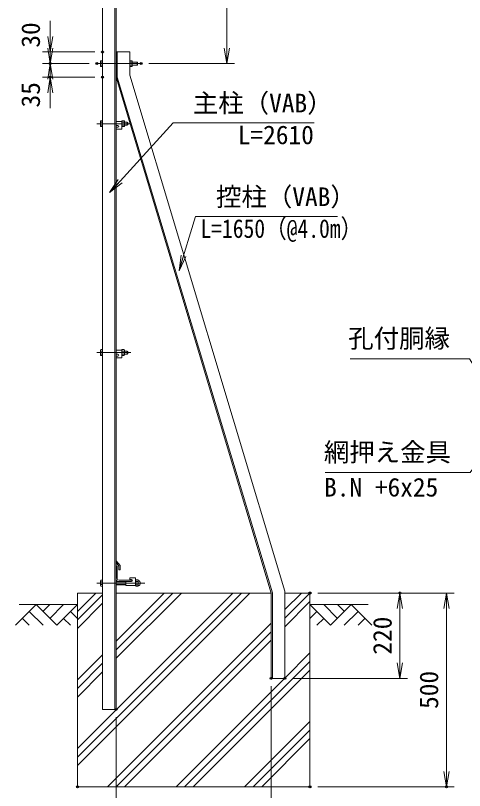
# Model space of a CAD drawing. Units: millimetres at full size. Extents: x -4200 to 4200, y -2970 to 2970.
# Drawn here: x 457 to 1615, y -621 to 1377 of the extents above; entities that cross this region are included whole.
import ezdxf
from ezdxf.enums import TextEntityAlignment as Align

# ---------------------------------------------------------------- set-up
doc = ezdxf.new("R2010")
doc.units = ezdxf.units.MM
doc.header["$LTSCALE"] = 10
doc.header["$PDMODE"] = 32
doc.header["$PDSIZE"] = 5
doc.linetypes.add('USER1', pattern=[50.8, 31.75, -6.35, 6.35, -6.35])
for name, color, linetype, lineweight in [('0-0_D-STR1', 1, 'Continuous', 18), ('0-1_D-BMK', 2, 'USER1', 13), ('0-2_D-STR-DIM', 7, 'Continuous', 13), ('0-3_D-STR3', 3, 'Continuous', 13), ('0-4_D-BGD', 7, 'Continuous', 18), ('0-5_D-STR4', 7, 'Continuous', 18), ('0-6_D-DCR-HCH', 7, 'Continuous', 13), ('0-7_0', 7, 'Continuous', 18), ('0-B_D-STR-TXT', 7, 'Continuous', 13)]:
    doc.layers.add(name, color=color, linetype=linetype, lineweight=lineweight)
doc.layers.add('0-8_Defpoints', color=7, linetype='Continuous')
doc.styles.add('ＭＳ ゴシック', font='')
doc.styles.get('ＭＳ ゴシック').set_extended_font_data('MS Gothic')

# ---------------------------------------------------------------- blocks, each defined once
blk = doc.blocks.new('_Open')
at = {"layer": '0-7_0'}
blk.add_line((-10, 1.667), (0, 0), dxfattribs=at)
blk.add_lwpolyline([(-10, -1.667), (0, 0), (-10, 0)], dxfattribs=at)

msp = doc.modelspace()

# ---------------------------------------------------------------- linework, layer by layer
at = {"layer": '0-0_D-STR1'}
for p, q in [((681.86, -411.84), (681.86, 1755.92)), ((713.86, -411.84), (713.86, 1748.83)), ((716.86, -411.84), (716.86, 1748.16)), ((716.86, 1218.16), (716.86, 1283.16)), ((751.86, 1283.16), (716.86, 1283.16)), ((719.86, 1218.6), (719.86, 1283.16)), ((751.86, 1223.31), (751.86, 1283.16)), ((1151.86, -106.69), (751.86, 1223.31)), ((1116.86, -111.84), (716.86, 1218.16)), ((1119.86, -111.4), (719.86, 1218.6)), ((726.86, -41.11), (716.86, -28.61)), ((716.86, -33.18), (716.86, -28.61)), ((723.86, -42.23), (716.86, -33.18)), ((717.86, -41.84), (716.86, -41.84)), ((716.86, -76.84), (716.86, -41.84)), ((719.86, -74.34), (719.86, -43.84)), ((723.86, -52.11), (723.86, -42.23)), ((723.86, -52.11), (726.86, -52.11)), ((726.86, -52.11), (726.86, -41.11)), ((754.86, -78.84), (724.36, -78.84)), ((756.86, -81.84), (721.86, -81.84)), ((756.86, -80.84), (756.86, -81.84)), ((1119.86, -331.84), (1119.86, -111.4)), ((1151.86, -331.84), (1151.86, -106.69)), ((716.86, -411.84), (681.86, -411.84))]:
    msp.add_line(p, q, dxfattribs=at)
msp.add_lwpolyline([(1151.86, -331.84), (1116.86, -331.84), (1116.86, -111.84)], dxfattribs=at)
for centre, radius, start, end in [((717.86, -43.84), 2, 0, 90), ((721.86, -76.84), 5, 180, 270), ((724.36, -74.34), 4.5, 180, 270), ((754.86, -80.84), 2, 0, 90)]:
    msp.add_arc(centre, radius, start, end, dxfattribs=at)
at = {"layer": '0-1_D-BMK'}
for p, q in [((781.2, 1253.16), (666.86, 1253.16)), ((754.86, 1098.16), (666.86, 1098.16)), ((754.86, 508.16), (666.86, 508.16)), ((791.09, -86.34), (666.86, -86.34))]:
    msp.add_line(p, q, dxfattribs=at)
at = {"layer": '0-2_D-STR-DIM'}
for p, q in [((1002.18, 1253.16), (1002.18, 1748.16)), ((546.97, 1323.16), (546.97, 1363.16)), ((546.97, 1293.16), (546.97, 1333.16)), ((661.86, 1283.16), (526.97, 1283.16)), ((546.97, 1283.16), (546.97, 1253.16)), ((646.86, 1253.16), (526.97, 1253.16)), ((646.86, 1253.16), (526.97, 1253.16)), ((546.97, 1253.16), (546.97, 1218.16)), ((801.2, 1253.16), (1022.18, 1253.16)), ((661.86, 1218.16), (526.97, 1218.16)), ((546.97, 1213.16), (546.97, 1173.16)), ((546.97, 1178.16), (546.97, 1138.16)), ((1236.86, -111.84), (1588.8, -111.84)), ((1236.86, -111.84), (1468.8, -111.84)), ((1448.8, -331.84), (1448.8, -111.84)), ((1568.8, -111.84), (1568.8, -611.84)), ((1171.86, -331.84), (1468.8, -331.84)), ((1116.86, -351.84), (1116.86, -789.15)), ((716.86, -431.84), (716.86, -789.15)), ((1236.86, -611.84), (1588.8, -611.84))]:
    msp.add_line(p, q, dxfattribs=at)
at = {"layer": '0-3_D-STR3'}
for p, q in [((676.56, 1259.46), (677.26, 1260.67)), ((676.56, 1259.46), (676.56, 1246.86)), ((681.86, 1260.67), (677.26, 1260.67)), ((681.86, 1260.67), (681.86, 1245.66)), ((751.86, 1245.66), (751.86, 1260.67)), ((758.36, 1246.91), (758.36, 1259.41)), ((676.56, 1246.86), (677.26, 1245.66)), ((681.86, 1256.91), (677.26, 1256.91)), ((681.86, 1249.41), (677.26, 1249.41)), ((681.86, 1245.66), (677.26, 1245.66)), ((751.86, 1256.91), (757.64, 1256.91)), ((751.86, 1249.41), (757.64, 1249.41)), ((758.36, 1257.16), (770.66, 1257.16)), ((758.36, 1249.16), (770.66, 1249.16)), ((770.66, 1257.16), (771.86, 1255.96)), ((771.86, 1255.96), (771.86, 1250.36)), ((676.56, 1104.46), (677.26, 1105.67)), ((676.56, 1104.46), (676.56, 1091.86)), ((681.86, 1105.67), (677.26, 1105.67)), ((681.86, 1101.91), (677.26, 1101.91)), ((681.86, 1105.67), (681.86, 1090.66)), ((731.86, 1104.16), (716.86, 1104.16)), ((731.86, 1105.67), (737.64, 1105.67)), ((731.86, 1090.66), (731.86, 1105.67)), ((731.86, 1104.16), (731.86, 1084.16)), ((731.86, 1101.91), (737.64, 1101.91)), ((737.64, 1105.67), (738.36, 1104.41)), ((738.36, 1091.91), (738.36, 1104.41)), ((738.36, 1102.16), (745.66, 1102.16)), ((745.66, 1102.16), (746.86, 1100.96)), ((745.66, 1102.16), (745.66, 1094.16)), ((746.86, 1100.96), (746.86, 1095.36)), ((676.56, 1091.86), (677.26, 1090.66)), ((681.86, 1094.41), (677.26, 1094.41)), ((681.86, 1090.66), (677.26, 1090.66)), ((721.61, 1093.66), (716.86, 1093.66)), ((716.86, 1089.16), (716.86, 1084.16)), ((721.61, 1089.16), (716.86, 1089.16)), ((731.86, 1084.16), (716.86, 1084.16)), ((731.86, 1094.41), (737.64, 1094.41)), ((731.86, 1090.66), (737.64, 1090.66)), ((737.64, 1090.66), (738.36, 1091.91)), ((738.36, 1094.16), (745.66, 1094.16)), ((745.66, 1094.16), (746.86, 1095.36)), ((676.56, 514.46), (677.26, 515.67)), ((676.56, 514.46), (676.56, 501.86)), ((676.56, 501.86), (677.26, 500.66)), ((681.86, 515.67), (677.26, 515.67)), ((681.86, 511.91), (677.26, 511.91)), ((681.86, 504.41), (677.26, 504.41)), ((681.86, 500.66), (677.26, 500.66)), ((681.86, 515.67), (681.86, 500.66)), ((731.86, 514.16), (716.86, 514.16)), ((721.61, 503.66), (716.86, 503.66)), ((731.86, 500.66), (731.86, 515.67)), ((731.86, 514.16), (731.86, 494.16)), ((731.86, 511.91), (737.64, 511.91)), ((731.86, 504.41), (737.64, 504.41)), ((738.36, 501.91), (738.36, 514.41)), ((738.36, 512.16), (745.66, 512.16)), ((738.36, 504.16), (745.66, 504.16)), ((745.66, 512.16), (746.86, 510.96)), ((746.86, 510.96), (746.86, 505.36)), ((721.61, 499.16), (716.86, 499.16)), ((716.86, 499.16), (716.86, 494.16)), ((731.86, 494.16), (716.86, 494.16)), ((676.56, -80.04), (677.26, -78.83)), ((681.86, -78.83), (677.26, -78.83)), ((681.86, -93.84), (681.86, -78.83)), ((767.11, -72.34), (752.11, -72.34)), ((752.11, -77.34), (752.11, -72.34)), ((756.86, -77.34), (752.11, -77.34)), ((767.11, -92.34), (767.11, -72.34)), ((768.11, -78.24), (772.61, -78.24)), ((676.56, -92.64), (676.56, -80.04)), ((676.56, -92.64), (677.26, -93.84)), ((681.86, -82.59), (677.26, -82.59)), ((681.86, -90.09), (677.26, -90.09)), ((681.86, -93.84), (677.26, -93.84)), ((716.86, -82.34), (742.11, -82.34)), ((716.86, -83.09), (742.11, -83.09)), ((716.86, -89.59), (742.11, -89.59)), ((716.86, -90.34), (742.11, -90.34)), ((756.86, -81.84), (742.11, -81.84)), ((742.11, -92.34), (742.11, -81.84)), ((767.11, -92.34), (742.11, -92.34)), ((767.11, -92.57), (767.11, -80.23)), ((767.11, -92.57), (767.11, -80.23)), ((772.61, -82.29), (768.11, -82.29)), ((772.61, -90.39), (768.11, -90.39)), ((768.11, -94.44), (772.61, -94.44)), ((773.61, -92.57), (773.61, -80.23)), ((773.61, -92.57), (773.61, -80.23))]:
    msp.add_line(p, q, dxfattribs=at)
for points in [[(751.86, 1260.67), (757.64, 1260.67), (758.36, 1259.41)], [(751.86, 1245.66), (757.64, 1245.66), (758.36, 1246.91)], [(770.66, 1257.16), (770.66, 1249.16), (771.86, 1250.36)], [(731.86, 515.67), (737.64, 515.67), (738.36, 514.41)], [(731.86, 500.66), (737.64, 500.66), (738.36, 501.91)], [(745.66, 512.16), (745.66, 504.16), (746.86, 505.36)]]:
    msp.add_lwpolyline(points, dxfattribs=at)
for centre, radius, start, end in [((680, 1258.79), 3.32, 145.61585, 214.38415), ((754.89, 1258.79), 3.32, 325.61586, 34.38414), ((689.1, 1253.16), 12.42, 162.4121, 197.5879), ((680, 1247.53), 3.32, 145.61585, 214.38415), ((754.89, 1247.53), 3.32, 325.61585, 34.38416), ((745.8, 1253.16), 12.42, 342.4121, 17.5879), ((680, 1103.79), 3.32, 145.61585, 214.38415), ((689.1, 1098.16), 12.42, 162.4121, 197.5879), ((734.89, 1103.79), 3.32, 325.61586, 34.38414), ((725.8, 1098.16), 12.42, 342.4121, 17.5879), ((680, 1092.53), 3.32, 145.61585, 214.38415), ((721.61, 1091.41), 2.25, 270, 90), ((734.89, 1092.53), 3.32, 325.61585, 34.38416), ((680, 513.79), 3.32, 145.61585, 214.38415), ((689.1, 508.16), 12.42, 162.4121, 197.5879), ((680, 502.53), 3.32, 145.61585, 214.38415), ((721.61, 501.41), 2.25, 270, 90), ((734.89, 513.79), 3.32, 325.61586, 34.38414), ((734.89, 502.53), 3.32, 325.61585, 34.38416), ((725.8, 508.16), 12.42, 342.4121, 17.5879), ((680, -80.71), 3.32, 145.61585, 214.38415), ((756.86, -79.59), 2.25, 270, 90), ((769.66, -80.26), 2.55, 127.42505, 232.57495), ((771.06, -80.26), 2.55, 307.42505, 52.57495), ((773.98, -79.39), 0.5, 196.57981, 262.83194), ((773.11, -86.34), 6.5, 277.16806, 82.83194), ((689.1, -86.34), 12.42, 162.4121, 197.5879), ((680, -91.97), 3.32, 145.61585, 214.38415), ((775.81, -86.34), 8.7, 152.26063, 207.73937), ((769.65, -92.41), 2.54, 127.21089, 232.78911), ((764.91, -86.34), 8.7, 332.26063, 27.73937), ((771.07, -92.41), 2.54, 307.21089, 52.78911), ((773.98, -93.28), 0.5, 97.16806, 170.16084)]:
    msp.add_arc(centre, radius, start, end, dxfattribs=at)
at = {"layer": '0-4_D-BGD'}
for p, q in [((466.86, -141.84), (616.86, -141.84)), ((1366.86, -141.84), (1216.86, -141.84))]:
    msp.add_line(p, q, dxfattribs=at)
at = {"layer": '0-5_D-STR4'}
for p, q in [((616.86, -111.84), (616.86, -611.84)), ((681.86, -111.84), (616.86, -111.84)), ((1116.86, -111.84), (716.86, -111.84)), ((1216.86, -111.84), (1151.86, -111.84)), ((1216.86, -111.84), (1216.86, -611.84)), ((1216.86, -611.84), (616.86, -611.84))]:
    msp.add_line(p, q, dxfattribs=at)
at = {"layer": '0-6_D-DCR-HCH'}
for p, q in [((616.86, -556.99), (1062.01, -111.84)), ((616.86, -534.9), (1039.92, -111.84)), ((616.86, -159.24), (664.27, -111.84)), ((616.86, -512.8), (1017.82, -111.84)), ((616.86, -181.34), (681.86, -116.34)), ((716.86, -280.22), (885.24, -111.84)), ((716.86, -258.12), (863.14, -111.84)), ((716.86, -236.02), (841.04, -111.84)), ((1151.86, -176.67), (1216.69, -111.84)), ((1151.86, -154.57), (1194.6, -111.84)), ((616.86, -203.44), (681.86, -138.44)), ((1151.86, -198.77), (1216.86, -133.77)), ((510.44, -141.84), (457.22, -195.05)), ((492.7, -159.58), (528.34, -195.05)), ((510.44, -141.84), (563.65, -195.05)), ((528.17, -159.58), (545.91, -141.84)), ((545.91, -177.31), (581.39, -141.84)), ((563.65, -195.05), (616.86, -141.84)), ((599.12, -159.58), (616.86, -177.23)), ((1270.07, -195.05), (1216.86, -141.84)), ((1234.6, -159.58), (1216.86, -177.23)), ((1287.81, -177.31), (1252.34, -141.84)), ((1323.28, -141.84), (1270.07, -195.05)), ((1305.64, -159.67), (1287.81, -141.84)), ((1341.02, -159.58), (1305.38, -195.05)), ((1323.28, -141.84), (1376.5, -195.05)), ((474.96, -177.31), (492.78, -195.05)), ((581.39, -177.31), (599.2, -195.05)), ((1252.34, -177.31), (1234.52, -195.05)), ((1358.76, -177.31), (1340.94, -195.05)), ((694.6, -611.84), (1116.86, -189.57)), ((716.69, -611.84), (1116.86, -211.67)), ((738.79, -611.84), (1116.86, -233.77)), ((616.86, -336.02), (681.86, -271.02)), ((1151.86, -331.35), (1216.86, -266.35)), ((616.86, -358.12), (681.86, -293.12)), ((893.47, -611.84), (1216.86, -288.45)), ((616.86, -380.22), (681.86, -315.22)), ((915.57, -611.84), (1216.86, -310.55)), ((871.37, -611.84), (1151.37, -331.84)), ((1048.15, -611.84), (1216.86, -443.13)), ((1070.25, -611.84), (1216.86, -465.23)), ((1092.34, -611.84), (1216.86, -487.32))]:
    msp.add_line(p, q, dxfattribs=at)
at = {"layer": '0-8_Defpoints'}
for p in [(681.86, 1283.16), (546.97, 1253.16), (666.86, 1253.16), (781.2, 1253.16), (546.97, 1218.16), (681.86, 1218.16), (1216.86, -111.84), (1448.8, -111.84), (1116.86, -331.84), (1151.86, -331.84), (716.86, -411.84), (616.86, -611.84), (1216.86, -611.84), (1568.8, -611.84)]:
    msp.add_point(p, dxfattribs=at)
at = {"layer": '0-B_D-STR-TXT'}
for points in [[(1227.66, 1100.35), (863.79, 1100.35), (701.46, 921.94)], [(1287.45, 858.81), (921.3, 858.81), (879.6, 721.15)], [(1320.29, 492.3), (1628.57, 492.3), (1693.69, 387.82)], [(1255.67, 198.68), (1629.69, 198.68), (1734.06, 342.6)]]:
    msp.add_lwpolyline(points, dxfattribs=at)

# ---------------------------------------------------------------- block references
at = {"layer": '0-2_D-STR-DIM', "xscale": 4, "yscale": 4}
for p, rotation in [((546.97, 1283.16), 270), ((546.97, 1253.16), 270), ((1002.18, 1253.16), 270), ((546.97, 1253.16), 90), ((546.97, 1218.16), 90), ((1448.8, -111.84), 90), ((1568.8, -111.84), 90), ((1448.8, -331.84), 270), ((1568.8, -611.84), 270)]:
    msp.add_blockref('_Open', p, dxfattribs=dict(at, rotation=rotation))
at = {"layer": '0-B_D-STR-TXT', "xscale": 4, "yscale": 4}
for p, rotation in [((700.11, 920.46), 227.70172), ((879.02, 719.24), 253.14944)]:
    msp.add_blockref('_Open', p, dxfattribs=dict(at, rotation=rotation))

# ---------------------------------------------------------------- texts
at = {"layer": '0-2_D-STR-DIM', "style": 'ＭＳ ゴシック'}
for s, p in [('30', (534.7, 1294.22)), ('35', (534.7, 1140.05)), ('220', (1442.06, -270.85)), ('500', (1562.06, -410.73))]:
    msp.add_text(s, height=48.09, rotation=90, dxfattribs=at).set_placement(p, align=Align.BOTTOM_LEFT)
at = {"layer": '0-B_D-STR-TXT', "style": 'ＭＳ ゴシック'}
for s, p in [('主柱（VAB）', (914.71, 1112.94)), ('L=2610', (1030.58, 1031.02)), ('控柱（VAB）', (974.5, 871.4)), ('孔付胴縁', (1315.47, 506.28)), ('網押え金具', (1252.62, 212.92)), ('B.N +6x25', (1253.34, 122.48))]:
    msp.add_text(s, height=48.09, dxfattribs=at).set_placement(p, align=Align.BOTTOM_LEFT)
at = {"layer": '0-B_D-STR-TXT', "style": 'ＭＳ ゴシック', "width": 0.85}
msp.add_text('L=1650（@4.0m）', height=48.09, dxfattribs=at).set_placement((934.25, 789.48), align=Align.BOTTOM_LEFT)

doc.saveas('drawing.dxf')
